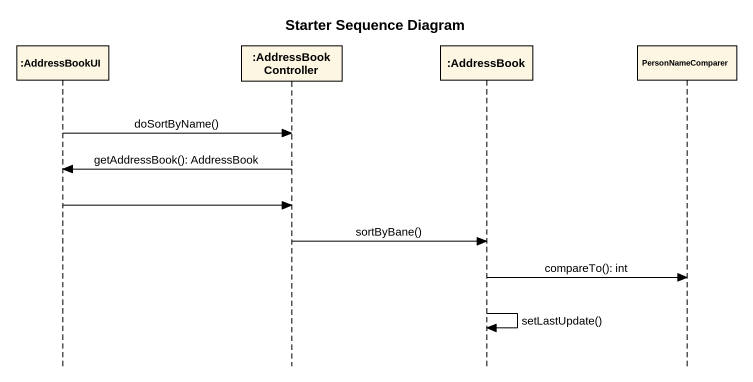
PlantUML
@startuml
title Starter Sequence Diagram
hide footbox
participant ":AddressBookUI" as AddressBookUI
participant ":AddressBookController" as AddressBookController
participant ":AddressBook" as AddressBook
participant PersonNameComparer

AddressBookUI -> AddressBookController : doSortByName()
AddressBookController -> AddressBookUI : getAddressBook(): AddressBook
AddressBookUI -> AddressBookController
AddressBookController -> AddressBook : sortByBane()
AddressBook -> PersonNameComparer : compareTo(): int
AddressBook -> AddressBook : setLastUpdate()
@enduml
